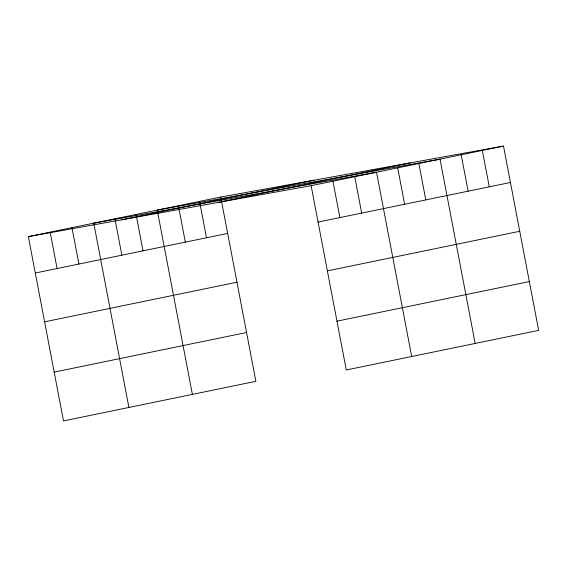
<?xml version="1.0" encoding="UTF-8"?>
<svg xmlns="http://www.w3.org/2000/svg" width="567" height="567" viewBox="0 0 567 567"><rect width="100%" height="100%" fill="white"/><g stroke="black" fill="none" stroke-linecap="round" stroke-linejoin="round"><path stroke-width="0.85" d="M220.719 197.025L255.873 381.315L63.504 420.92L28.35 236.63L220.719 197.025L503.496 146.08L538.65 330.37L346.281 369.975L311.127 185.685L503.496 146.08M121.664 219.819L314.033 180.214M217.813 202.497L410.182 162.892M35.289 273.018L227.658 233.413M318.073 222.08L510.435 182.468M44.602 321.829L236.971 282.217M327.379 270.884L519.748 231.279M54.191 372.115L246.56 332.503M336.975 321.17L529.337 281.565M28.35 236.63L311.127 185.685M482.333 150.439L489.278 186.827M461.177 154.791L468.115 191.185M475.167 343.439L440.013 159.15L157.236 210.095L192.39 394.384M418.857 163.509L425.796 199.896M397.694 167.867L404.632 204.255M411.685 356.508L376.531 172.219L93.753 223.164L128.907 407.453M354.729 176.713L361.675 213.1M332.928 181.199L339.874 217.586M199.556 201.384L206.501 237.771M178.399 205.736L185.338 242.13M136.073 214.454L143.019 250.841M114.917 218.812L121.855 255.2M71.952 227.658L78.898 264.045M50.151 232.144L57.09 268.531"/></g></svg>
